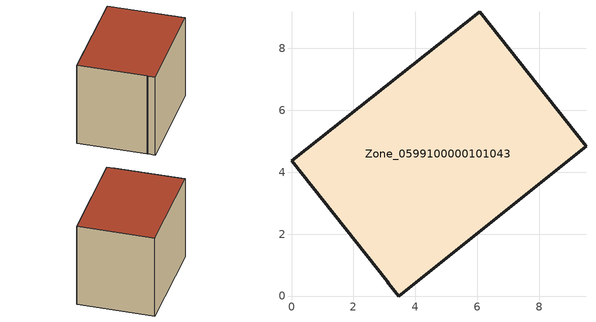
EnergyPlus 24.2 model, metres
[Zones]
Zone_0599100000101043
 floor ground (C_G): 0,4.38 6.08,9.18 9.51,4.83 3.46,0 3.15,0.39 3.09,0.48 z0
 wall outside (C_F): 9.51,4.83 6.08,9.18 0,4.38 3.09,0.48 3.15,0.39 3.46,0 9.51,4.83 z0:6.33
 roof outside (C_R): 6.08,9.18 0,4.38 3.09,0.48 3.15,0.39 3.46,0 9.51,4.83 z6.33
[BUILDING]
Pand.0599100000101043: North Axis=0; Terrain=City; Loads Convergence Tolerance Value=0.04; Temperature Convergence Tolerance Value=0.4; Solar Distribution=FullExterior; Maximum Number of Warmup Days=25; Minimum Number of Warmup Days=1
[Site:Location]
Rotterdam.The.Hague.AP_ZH_NLD Design_Conditions: Latitude=51.96; Longitude=4.45; Time Zone=1; Elevation=-4.5
[SITE:GROUNDTEMPERATURE:BUILDINGSURFACE]
18, 18, 18, 18, 18, 18, 18, 18, 18, 18, 18, 18
[MATERIAL] Thermal Absorptance=0.9; Solar Absorptance=0.7; Visible Absorptance=0.7
Name | Roughness | Thickness | Conductivity | Density | Specific Heat
G.TC.1946 | MediumSmooth | 0.15 | 1 | 540 | 1210
F.TC.1946 | Rough | 0.3 | 0.857143 | 1920 | 840
R.TC.1946 | MediumRough | 0.2 | 0.909091 | 1500 | 1000
[CONSTRUCTION]
C_G: G.TC.1946
C_F: F.TC.1946
C_R: R.TC.1946
[ZONE]
Zone_0599100000101043: Type=1; Multiplier=1; Ceiling Height=Autocalculate; Volume=Autocalculate; Floor Area=autocalculate; Part of Total Floor Area=Yes
[ZONEINFILTRATION:DESIGNFLOWRATE]
Infil_Zone_0599100000101043: Zone or ZoneList or Space or SpaceList=Zone_0599100000101043; Schedule=AlwaysOn; Design Flow Rate Calculation Method=Flow/Area; Flow Rate per Floor Area=0.003; Constant Term Coefficient=1; Temperature Term Coefficient=0; Velocity Term Coefficient=0; Velocity Squared Term Coefficient=0
[HVACTEMPLATE:ZONE:IDEALLOADSAIRSYSTEM]
Zone_0599100000101043: Maximum Heating Supply Air Temperature=50; Minimum Cooling Supply Air Temperature=13; Maximum Heating Supply Air Humidity Ratio=0.0156; Minimum Cooling Supply Air Humidity Ratio=0.0077; Heating Limit=NoLimit; Cooling Limit=NoLimit; Dehumidification Control Type=ConstantSensibleHeatRatio; Cooling Sensible Heat Ratio=0.7; Dehumidification Setpoint=60; Humidification Control Type=None; Humidification Setpoint=30; Outdoor Air Method=None; Outdoor Air Flow Rate per Person=0.00944; Outdoor Air Flow Rate per Zone Floor Area=0; Outdoor Air Flow Rate per Zone=0; Demand Controlled Ventilation Type=None; Outdoor Air Economizer Type=NoEconomizer; Heat Recovery Type=None; Sensible Heat Recovery Effectiveness=0.7; Latent Heat Recovery Effectiveness=0.65
[ZONECONTROL:THERMOSTAT]
ThermostatControl_Zone_0599100000101043: Zone or ZoneList=Zone_0599100000101043; Control Type Schedule=DualSetpointControlType; Control 1=Thermostat_Zone_0599100000101043; Temperature Difference Between Cutout And Setpoint=0
[THERMOSTATSETPOINT:DUALSETPOINT]
Thermostat_Zone_0599100000101043: Heating Setpoint Temperature Schedule=HeatingSetpoint_Zone_0599100000101043; Cooling Setpoint Temperature Schedule=CoolingSetpoint_Zone_0599100000101043
[SCHEDULE:COMPACT]
HeatingSetpoint_Zone_0599100000101043: Through: 12/31, For: AllDays, Until: 24:00, 21
CoolingSetpoint_Zone_0599100000101043: Through: 12/31, For: AllDays, Until: 24:00, 24
DualSetpointControlType: Through: 12/31, For: AllDays, Until: 24:00, 4
AlwaysOn: Through: 12/31, For: AllDays, Until: 24:00, 1
